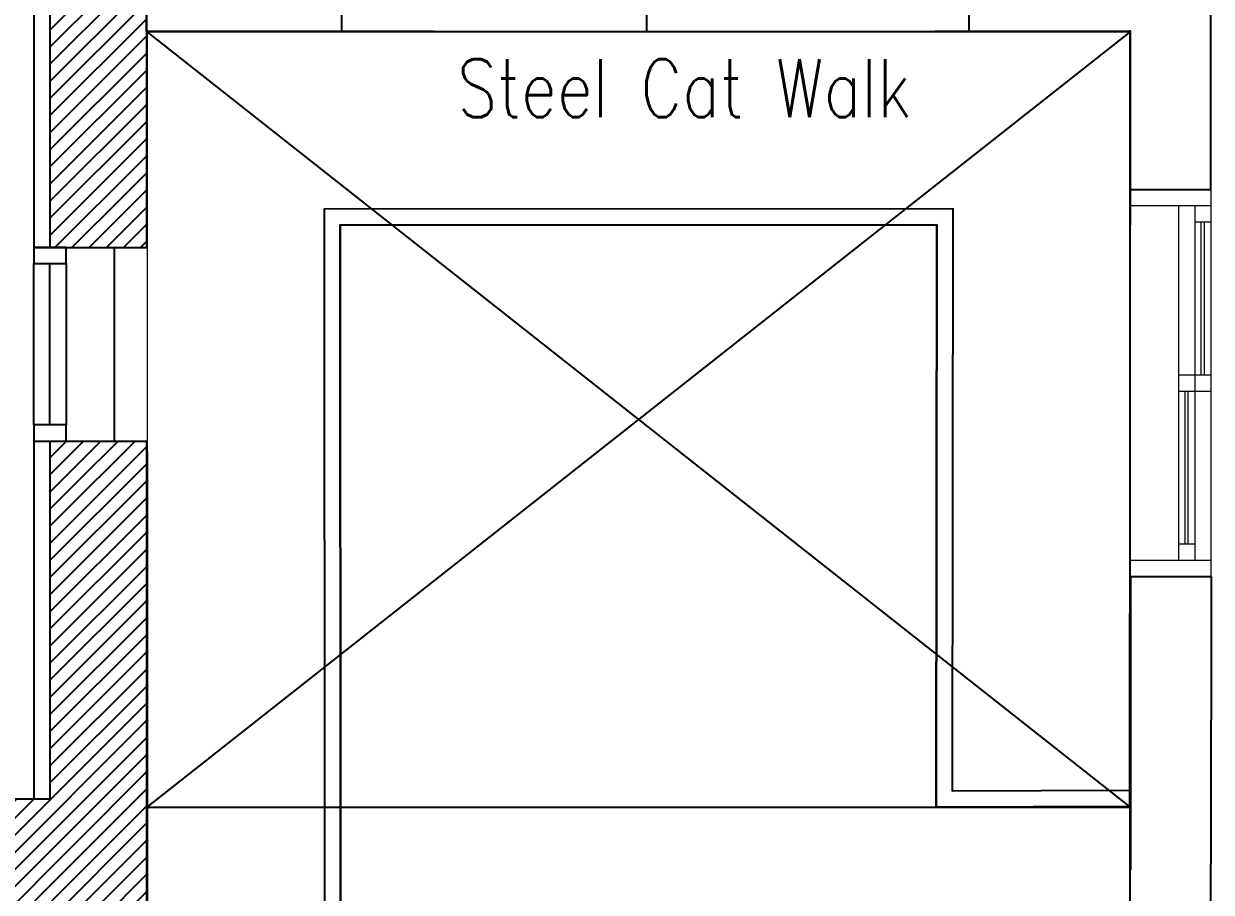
# Model space of a CAD drawing. Extents: x -678889171 to 586587, y -792238163 to 335485.
# Drawn here: x 74808 to 78491, y 76089 to 78781 of the extents above; entities that cross this region are included whole.
import ezdxf

# ---------------------------------------------------------------- set-up
doc = ezdxf.new("R2010")
doc.units = 0
doc.header["$MEASUREMENT"] = 0
doc.set_wipeout_variables(frame=1)
doc.linetypes.add('XR-A-9TH-FLOOR$0$XR-A-CORE$0$$0$HIDDEN-Z', pattern=[3, 2, -1])
doc.linetypes.add('XR-Ducts$0$XR-A-CORE$0$$0$HIDDEN-Z', pattern=[3, 2, -1])
doc.layers.get('0').update_dxf_attribs({"color": 8})
for name, color, linetype in [('XR-A-9TH-FLOOR$0$A-SEC-CLAD', 252, 'Continuous'), ('XR-A-9TH-FLOOR$0$A-WALL', 252, 'Continuous'), ('XR-A-9TH-FLOOR$0$XR-A-9TH-OLD DESIGN$0$A-WALL', 252, 'Continuous'), ('XR-A-col-910$0$A-COLS', 252, 'Continuous'), ('XR-A-col-910$0$A-SITE-PATT', 252, 'Continuous'), ('XR-A-ST Cat Walk$0$A-ANNO-NOTE', 252, 'Continuous'), ('XR-A-ST Cat Walk$0$A-FLOR-HRAL', 252, 'Continuous'), ('XR-A-ST Cat Walk$0$A-FLOR-STRS', 252, 'Continuous'), ('XR-A-TYP38$0$XR-A-4TH-OLD DESIGN$0$A-WALL', 252, 'Continuous'), ('XR-A-type37$0$XR-A-4TH-OLD DESIGN$0$A-GLAZ', 252, 'Continuous'), ('XR-A-type37$0$XR-A-4TH-OLD DESIGN$0$A-WALL', 252, 'Continuous'), ('XR-A-type37$0$XR-A-4TH-OLD DESIGN$0$XR-A-TYP-2-4-5-8$0$A-GLAZ', 252, 'Continuous'), ('XR-A-type37$0$XR-A-CORE$0$$0$61-EGY-21-AR-1-GR-0A$0$A-FLOR-OPEN', 252, 'Continuous'), ('XR-Ducts$0$XR-A-CORE$0$$0$61-EGY-21-AR-1-GR-0A$0$A-FLOR-OPEN', 252, 'Continuous')]:
    doc.layers.add(name, color=color, linetype=linetype)
for name, color, linetype, lineweight in [('XR-A-9TH-FLOOR$0$XR-A-CORE$0$$0$A-DOOR-OVHD', 252, 'XR-A-9TH-FLOOR$0$XR-A-CORE$0$$0$HIDDEN-Z', 9), ('XR-A-type37$0$XR-A-4TH-OLD DESIGN$0$2nd floor towers$0$xref units$0$000 typical apartment(1st  to 11)rev01$0$A-WALL-PRHT', 252, 'Continuous', 20), ('XR-Ducts$0$2nd floor towers$0$xref units$0$A-ELEV-GLAZ', 252, 'Continuous', 20), ('XR-Ducts$0$2nd floor towers$0$xref units$0$A-GLAZ-SILL', 252, 'Continuous', 20), ('XR-Ducts$0$XR-A-CORE$0$$0$A-DOOR-OVHD', 252, 'XR-Ducts$0$XR-A-CORE$0$$0$HIDDEN-Z', 9)]:
    doc.layers.add(name, color=color, linetype=linetype, lineweight=lineweight)
doc.styles.add('XR-A-ST Cat Walk$0$MOD-E-TEXT', font='romans.shx', dxfattribs={"width": 0.8, "height": 1.8})

# ---------------------------------------------------------------- blocks, each defined once
blk = doc.blocks.new('XR-A-ST Cat Walk')
at = {"layer": 'XR-A-ST Cat Walk$0$A-FLOR-HRAL', "elevation": 0}
for points in [[(81038.6, 62882.1), (80488.8, 62880.2), (80490.7, 64685.1), (78540.3, 64684.2), (78542.1, 60585.1), (81040.1, 60585)], [(81038.7, 62832.1), (80438.7, 62830), (80440.7, 64635.1), (78590.3, 64634.3), (78592.1, 60635.1), (81040.1, 60635)]]:
    blk.add_lwpolyline(points, dxfattribs=at)
at = {"layer": 'XR-A-ST Cat Walk$0$A-FLOR-STRS', "elevation": 0}
blk.add_lwpolyline([(81038.7, 62830), (81041.3, 65235.1), (77990, 65235.1), (77992.3, 60035.1), (81039.9, 60035), (81040.1, 60635), (78592.1, 60635.1), (78590.3, 64635.1), (80440.7, 64635.1), (80438.7, 62830)], close=True, dxfattribs=at)
at = {"layer": 'XR-A-ST Cat Walk$0$A-ANNO-NOTE', "insert": (78971.7, 65148.7, 0), "char_height": 180, "width": 1370.474, "attachment_point": 1, "style": 'XR-A-ST Cat Walk$0$MOD-E-TEXT', "bg_fill": 2}
blk.add_mtext('\\pxqc;Steel Cat Walk', dxfattribs=at)
blk = doc.blocks.new('XR-A-col-910$0$col02')
at = {"layer": 'XR-A-col-910$0$A-SITE-PATT'}
h = blk.add_hatch(dxfattribs=at)
h.set_pattern_fill('ANSI31', color=256, scale=300)
h.paths.add_polyline_path([(66279.1, 60365.4), (66279.1, 66065.4), (65979.1, 66065.4), (65979.1, 63435.4), (58829.1, 63435.4), (58829.1, 63035.4), (65979.1, 63035.4), (65979.1, 60365.4)])
at = {"layer": 'XR-A-col-910$0$A-COLS'}
blk.add_lwpolyline([(66279.1, 60365.4), (66279.1, 66065.4), (65979.1, 66065.4), (65979.1, 63435.4), (58829.1, 63435.4), (58829.1, 63035.4), (65979.1, 63035.4), (65979.1, 60365.4)], close=True, dxfattribs=at)
blk = doc.blocks.new('XR-A-col-910')
at = {"layer": 'XR-A-col-910$0$A-SITE-PATT'}
blk.add_blockref('XR-A-col-910$0$col02', (11710.9, -580.4), dxfattribs=at)
blk = doc.blocks.new('XR-Ducts$0$2nd floor towers$0$xref units$0$WINDUCT')
at = {"layer": 'XR-Ducts$0$2nd floor towers$0$xref units$0$A-ELEV-GLAZ', "extrusion": (9.40717e-29, 1.54844e-15, -1)}
for p, q in [((171211.1, 30904.2), (171461.1, 30904.2)), ((171211.1, 30854.2), (171211.1, 30904.2)), ((171461.1, 30904.2), (171461.1, 29704.2)), ((171211.1, 30854.2), (171411.1, 30854.2)), ((171361.1, 30854.2), (171361.1, 29754.2)), ((171411.1, 30854.2), (171461.1, 30854.2)), ((171411.1, 30854.2), (171411.1, 29754.2)), ((171411.1, 30804.2), (171461.1, 30804.2)), ((171431.1, 30329.2), (171431.1, 30804.2)), ((171441.1, 30329.2), (171441.1, 30804.2)), ((171361.1, 30329.2), (171461.1, 30329.2)), ((171361.1, 30279.2), (171461.1, 30279.2)), ((171381.1, 29804.2), (171381.1, 30279.2)), ((171391.1, 29804.2), (171391.1, 30279.2)), ((171411.1, 29804.2), (171361.1, 29804.2)), ((171461.1, 29754.2), (171211.1, 29754.2)), ((171211.1, 29704.2), (171211.1, 29754.2)), ((171461.1, 29704.2), (171211.1, 29704.2))]:
    blk.add_line(p, q, dxfattribs=at)
at = {"layer": 'XR-Ducts$0$2nd floor towers$0$xref units$0$A-GLAZ-SILL', "extrusion": (9.40717e-29, 1.54844e-15, -1)}
blk.add_line((171211.1, 29754.2), (171211.1, 30854.2), dxfattribs=at)
blk = doc.blocks.new('XR-Ducts')
at = {"layer": 'XR-Ducts$0$XR-A-CORE$0$$0$61-EGY-21-AR-1-GR-0A$0$A-FLOR-OPEN'}
for p, q in [((81041.4, 65235), (77990, 62830)), ((81041.4, 62830), (77990, 65235)), ((77990, 62830), (81041.4, 62830))]:
    blk.add_line(p, q, dxfattribs=at)
at = {"layer": 'XR-Ducts$0$XR-A-CORE$0$$0$A-DOOR-OVHD'}
blk.add_lwpolyline([(78582.9, 60035), (81041.4, 60035), (81041.4, 65235), (77988.2, 65235), (77990, 65485), (77990, 60035)], close=True, dxfattribs=at)
blk.add_blockref('XR-Ducts$0$2nd floor towers$0$xref units$0$WINDUCT', (-90171, 33840.8))
blk = doc.blocks.new('XR-A-TYP38')
at = {"layer": 'XR-A-TYP38$0$XR-A-4TH-OLD DESIGN$0$A-WALL'}
for points in [[(77990, 62655), (77990, 61677.5)], [(80526.1, 60075), (81040, 60075), (81040, 62655)], [(81290, 55200), (81290, 62655)]]:
    blk.add_lwpolyline(points, dxfattribs=at)
blk = doc.blocks.new('*U1582')
at = {"layer": 'XR-A-type37$0$XR-A-4TH-OLD DESIGN$0$XR-A-TYP-2-4-5-8$0$A-GLAZ'}
for p, q in [((80476.1, 59997.1), (79976.1, 59997.1)), ((79976.1, 59947.1), (80476.1, 59947.1)), ((79976.1, 59897.1), (80476.1, 59897.1))]:
    blk.add_line(p, q, dxfattribs=at)
blk.add_lwpolyline([(79926.1, 60147.1), (80526.1, 60147.1)], dxfattribs=at)
for points in [[(79926.1, 59997.1), (79976.1, 59997.1), (79976.1, 59897.1), (79926.1, 59897.1)], [(80476.1, 59997.1), (80526.1, 59997.1), (80526.1, 59897.1), (80476.1, 59897.1)]]:
    blk.add_lwpolyline(points, close=True, dxfattribs=at)
blk = doc.blocks.new('*U1588')
at = {"layer": 'XR-A-type37$0$XR-A-4TH-OLD DESIGN$0$XR-A-TYP-2-4-5-8$0$A-GLAZ'}
for p, q in [((80476.1, 59997.1), (79576.1, 59997.1)), ((79576.1, 59947.1), (80476.1, 59947.1)), ((79576.1, 59897.1), (80476.1, 59897.1))]:
    blk.add_line(p, q, dxfattribs=at)
blk.add_lwpolyline([(79526.1, 60147.1), (80526.1, 60147.1)], dxfattribs=at)
for points in [[(79526.1, 59997.1), (79576.1, 59997.1), (79576.1, 59897.1), (79526.1, 59897.1)], [(80476.1, 59997.1), (80526.1, 59997.1), (80526.1, 59897.1), (80476.1, 59897.1)]]:
    blk.add_lwpolyline(points, close=True, dxfattribs=at)
blk = doc.blocks.new('XR-A-type37')
at = {"layer": 'XR-A-type37$0$XR-A-4TH-OLD DESIGN$0$A-GLAZ', "extrusion": (-1.91581e-10, 2.95419e-09, 1)}
blk.add_lwpolyline([(77640, 63629.1), (77640, 63629.1), (77640, 63617.1)], dxfattribs=at)
at = {"layer": 'XR-A-type37$0$XR-A-4TH-OLD DESIGN$0$A-WALL'}
for p, q in [((81290.2, 64745), (81290, 70060)), ((81040.2, 64745), (81040, 65235)), ((81041.4, 63545), (81041.4, 62635)), ((81291.4, 63545), (81290, 62655)), ((77640, 62855), (75890, 62855))]:
    blk.add_line(p, q, dxfattribs=at)
for points in [[(78595, 65235), (78595, 67640)], [(79540, 65485), (79540, 65235)], [(80540, 65485), (80540, 65235)], [(78595, 65235), (79540, 65235)], [(80540, 65235), (81040, 65235)], [(81040.2, 64745), (81290.2, 64745)], [(81040, 63545), (81291.4, 63545)]]:
    blk.add_lwpolyline(points, dxfattribs=at)
at = {"layer": 'XR-A-type37$0$XR-A-CORE$0$$0$61-EGY-21-AR-1-GR-0A$0$A-FLOR-OPEN'}
blk.add_line((77990, 62830), (81041.4, 62830), dxfattribs=at)
at = {"layer": 'XR-A-type37$0$XR-A-4TH-OLD DESIGN$0$XR-A-TYP-2-4-5-8$0$A-GLAZ', "xscale": -1, "rotation": 180}
for name, p in [('*U1582', (-1931.1, 125382.1)), ('*U1588', (13.9, 125382.1))]:
    blk.add_blockref(name, p, dxfattribs=at)
blk.add_wipeout([(77640, 64565), (77990, 64565), (77990, 63965), (77640, 63965)]).dxf.layer = 'XR-A-type37$0$XR-A-4TH-OLD DESIGN$0$2nd floor towers$0$xref units$0$000 typical apartment(1st  to 11)rev01$0$A-WALL-PRHT'
at = {"layer": 'XR-A-type37$0$XR-A-4TH-OLD DESIGN$0$A-WALL'}
for p, q in [((77990, 64565), (77990, 65485)), ((77640, 65365), (77640, 64565)), ((77990, 65235), (77990, 64565)), ((77640, 63965), (77640, 62855)), ((77990, 63965), (77990, 62655)), ((77990, 62655), (77990, 63965))]:
    blk.add_line(p, q, dxfattribs=at)
for points in [[(77640, 64565), (77990, 64565)], [(77640, 63965), (77990, 63965)]]:
    blk.add_lwpolyline(points, dxfattribs=at)
at = {"layer": 'XR-A-type37$0$XR-A-CORE$0$$0$61-EGY-21-AR-1-GR-0A$0$A-FLOR-OPEN'}
for p, q in [((81041.4, 65235), (77990, 62830)), ((81041.4, 62830), (77990, 65235))]:
    blk.add_line(p, q, dxfattribs=at)
at = {"layer": 'XR-A-type37$0$XR-A-4TH-OLD DESIGN$0$XR-A-TYP-2-4-5-8$0$A-GLAZ', "xscale": -1, "rotation": 270}
blk.add_blockref('*U1582', (17742.9, -15961.1), dxfattribs=at)

msp = doc.modelspace()

# ---------------------------------------------------------------- block references
at = {"layer": 'XR-A-9TH-FLOOR$0$A-WALL'}
msp.add_blockref('XR-A-ST Cat Walk', (-2800.4, 13522.1), dxfattribs=at)

# ---------------------------------------------------------------- next in the draw order: block references
msp.add_blockref('XR-A-col-910', (-2800.4, 13522.1), dxfattribs=at)

# ---------------------------------------------------------------- next in the draw order: block references
msp.add_blockref('XR-Ducts', (-2800.4, 13522.1), dxfattribs=at)

# ---------------------------------------------------------------- next in the draw order: linework, layer by layer
at = {"layer": 'XR-A-9TH-FLOOR$0$XR-A-9TH-OLD DESIGN$0$A-WALL'}
msp.add_lwpolyline([(77725.6, 73597.1), (78239.6, 73597.1), (78239.6, 78760.9)], dxfattribs=at)
at = {"layer": 'XR-A-9TH-FLOOR$0$XR-A-CORE$0$$0$A-DOOR-OVHD'}
msp.add_lwpolyline([(75782.5, 73557.1), (78241, 73557.1), (78241, 78757.1), (75187.8, 78757.1), (75189.6, 79007.1), (75189.6, 73557.1)], close=True, dxfattribs=at)

# ---------------------------------------------------------------- next in the draw order: block references
at = {"layer": 'XR-A-9TH-FLOOR$0$A-WALL'}
msp.add_blockref('XR-A-TYP38', (-2800.4, 13522.1), dxfattribs=at)

# ---------------------------------------------------------------- next in the draw order: block references
at = {"layer": 'XR-A-9TH-FLOOR$0$A-SEC-CLAD'}
msp.add_blockref('XR-A-type37', (-2800.4, 13522.1), dxfattribs=at)

doc.saveas('drawing.dxf')
